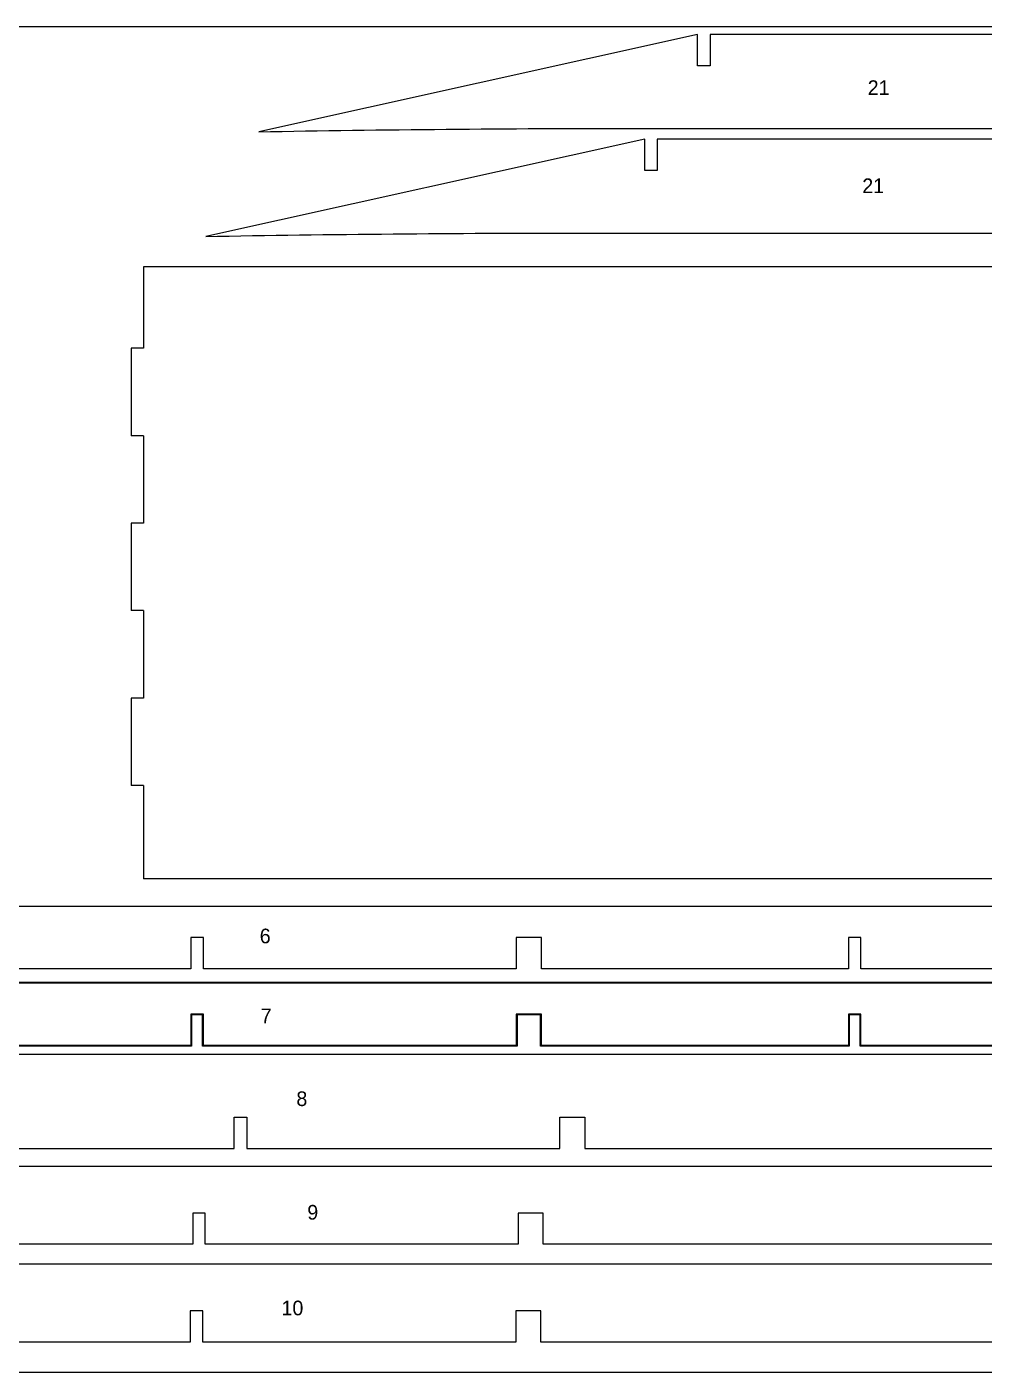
# Model space of a CAD drawing. Header units: inches. Extents: x -955 to -701, y -2062 to -1714.
# Drawn here: x -899.61 to -869.02, y -2004.53 to -1961.53 of the extents above; entities that cross this region are included whole.
import ezdxf

# ---------------------------------------------------------------- set-up
doc = ezdxf.new("R2010")
doc.units = ezdxf.units.IN
doc.header["$LTSCALE"] = 0.1
doc.header["$MEASUREMENT"] = 0
doc.layers.add('cockpit', color=1, linetype='Continuous', lineweight=20)
doc.layers.add('pic', color=1, linetype='Continuous')

msp = doc.modelspace()

# ---------------------------------------------------------------- linework, layer by layer
at = {"color": 7, "linetype": 'Continuous', "lineweight": 25}
for p, q in [((-839.48197, -1969.19306), (-895.88197, -1969.19306)), ((-895.88197, -1969.19306), (-895.88197, -1971.79953)), ((-895.88197, -1971.79953), (-896.28197, -1971.79953)), ((-896.28197, -1971.79953), (-896.28197, -1974.59431)), ((-895.88197, -1974.59431), (-896.28197, -1974.59431)), ((-895.88197, -1974.59431), (-895.88197, -1977.3891)), ((-895.88197, -1977.3891), (-896.28197, -1977.3891)), ((-896.28197, -1977.3891), (-896.28197, -1980.18388)), ((-895.88197, -1980.18388), (-896.28197, -1980.18388)), ((-895.88197, -1980.18388), (-895.88197, -1982.97867)), ((-895.88197, -1982.97867), (-896.28197, -1982.97867)), ((-896.28197, -1982.97867), (-896.28197, -1985.77345)), ((-895.88197, -1985.77345), (-896.28197, -1985.77345)), ((-895.88197, -1985.77345), (-895.88197, -1988.75655)), ((-839.48197, -1988.75655), (-895.88197, -1988.75655))]:
    msp.add_line(p, q, dxfattribs=at)
for points in [[(-863.77569, -1961.77052), (-877.77569, -1961.77052), (-877.77569, -1962.77052), (-878.17569, -1962.77052), (-878.17569, -1961.77052), (-892.20262, -1964.8781, -0.00448879), (-880.22014, -1964.77052), (-878.17569, -1964.77052), (-877.77569, -1964.77052), (-863.77569, -1964.77052)], [(-865.46659, -1965.11633), (-879.46659, -1965.11633), (-879.46659, -1966.11633), (-879.86659, -1966.11633), (-879.86659, -1965.11633), (-893.89352, -1968.2239, -0.00448879), (-881.91104, -1968.11633), (-879.86659, -1968.11633), (-879.46659, -1968.11633), (-865.46659, -1968.11633)]]:
    msp.add_lwpolyline(points, format="xyb", dxfattribs=at)
for points in [[(-904.36994, -1989.63687), (-841.94146, -1989.63687)], [(-863.14146, -1991.63687), (-872.9557, -1991.63687), (-872.9557, -1990.63687), (-873.3557, -1990.63687), (-873.3557, -1991.63687), (-883.16994, -1991.63687), (-883.16994, -1990.63687), (-883.96994, -1990.63687), (-883.96994, -1991.63687), (-893.96994, -1991.63687), (-893.96994, -1990.63687), (-894.36994, -1990.63687), (-894.36994, -1991.63687), (-902.57881, -1991.63687)], [(-904.37026, -1992.06055), (-841.94109, -1992.06055)], [(-904.36994, -1992.08555), (-841.94146, -1992.08555)], [(-863.11646, -1994.11055), (-872.9807, -1994.11055), (-872.9807, -1993.11055), (-873.3307, -1993.11055), (-873.3307, -1994.11055), (-883.19494, -1994.11055), (-883.19494, -1993.11055), (-883.94494, -1993.11055), (-883.94494, -1994.11055), (-893.99494, -1994.11055), (-893.99494, -1993.11055), (-894.34494, -1993.11055), (-894.34494, -1994.11055), (-902.59179, -1994.11055)], [(-863.14146, -1994.08555), (-872.9557, -1994.08555), (-872.9557, -1993.08555), (-873.3557, -1993.08555), (-873.3557, -1994.08555), (-883.16994, -1994.08555), (-883.16994, -1993.08555), (-883.96994, -1993.08555), (-883.96994, -1994.08555), (-893.96994, -1994.08555), (-893.96994, -1993.08555), (-894.36994, -1993.08555), (-894.36994, -1994.08555), (-902.57881, -1994.08555)], [(-838.87302, -1994.37555), (-904.66753, -1994.37555)], [(-902.28799, -1997.37555), (-892.98452, -1997.37555), (-892.98452, -1996.37555), (-892.58452, -1996.37555), (-892.58452, -1997.37555), (-882.58452, -1997.37555), (-882.58452, -1996.37555), (-881.78452, -1996.37555), (-881.78452, -1997.37555), (-861.75603, -1997.37555), (-861.75603, -1996.37555), (-860.95603, -1996.37555), (-860.95603, -1997.37555), (-850.95604, -1997.37555), (-850.95604, -1996.37555), (-850.55604, -1996.37555), (-850.55604, -1997.37555), (-841.27257, -1997.37555), (-840.57604, -1996.67902), (-840.57604, -1995.37555), (-840.19653, -1995.37555), (-840.19435, -1995.85557), (-839.69435, -1995.35557), (-838.19435, -1995.35557)], [(-904.09028, -1997.94203), (-842.0987, -1997.94203)], [(-904.09028, -1997.94203), (-842.0987, -1997.94203)], [(-863.08025, -2000.44203), (-883.10873, -2000.44203), (-883.10873, -1999.44203), (-883.90873, -1999.44203), (-883.90873, -2000.44203), (-893.90873, -2000.44203), (-893.90873, -1999.44203), (-894.30873, -1999.44203), (-894.30873, -2000.44203), (-901.00533, -2000.44203)], [(-863.08025, -2000.44203), (-883.10873, -2000.44203), (-883.10873, -1999.44203), (-883.90873, -1999.44203), (-883.90873, -2000.44203), (-893.90873, -2000.44203), (-893.90873, -1999.44203), (-894.30873, -1999.44203), (-894.30873, -2000.44203), (-901.00533, -2000.44203)], [(-904.16908, -2001.06935), (-842.1775, -2001.06935)], [(-863.15904, -2003.56935), (-883.18752, -2003.56935), (-883.18752, -2002.56935), (-883.98752, -2002.56935), (-883.98752, -2003.56935), (-893.98752, -2003.56935), (-893.98752, -2002.56935), (-894.38752, -2002.56935), (-894.38752, -2003.56935), (-901.08413, -2003.56935)]]:
    msp.add_lwpolyline(points, dxfattribs=at)
at = {"layer": 'pic', "color": 1}
msp.add_lwpolyline([(-905.6606, -2004.52627), (-792.1606, -2004.52627), (-792.1606, -1961.52627), (-905.6606, -1961.52627)], close=True, dxfattribs=at)

# ---------------------------------------------------------------- texts
at = {"layer": 'cockpit', "lineweight": 100}
for s, height, p in [('21', 0.468379, (-872.74075, -1963.70285)), ('21', 0.468379, (-872.91428, -1966.83893)), ('6', 0.46838, (-892.16906, -1990.81938)), ('7', 0.46838, (-892.13738, -1993.37279)), ('8', 0.46838, (-890.99732, -1996.02116)), ('9', 0.46838, (-890.64901, -1999.65089)), ('10', 0.468379, (-891.47234, -2002.7108))]:
    msp.add_text(s, height=height, dxfattribs=at).set_placement(p)

doc.saveas('drawing.dxf')
